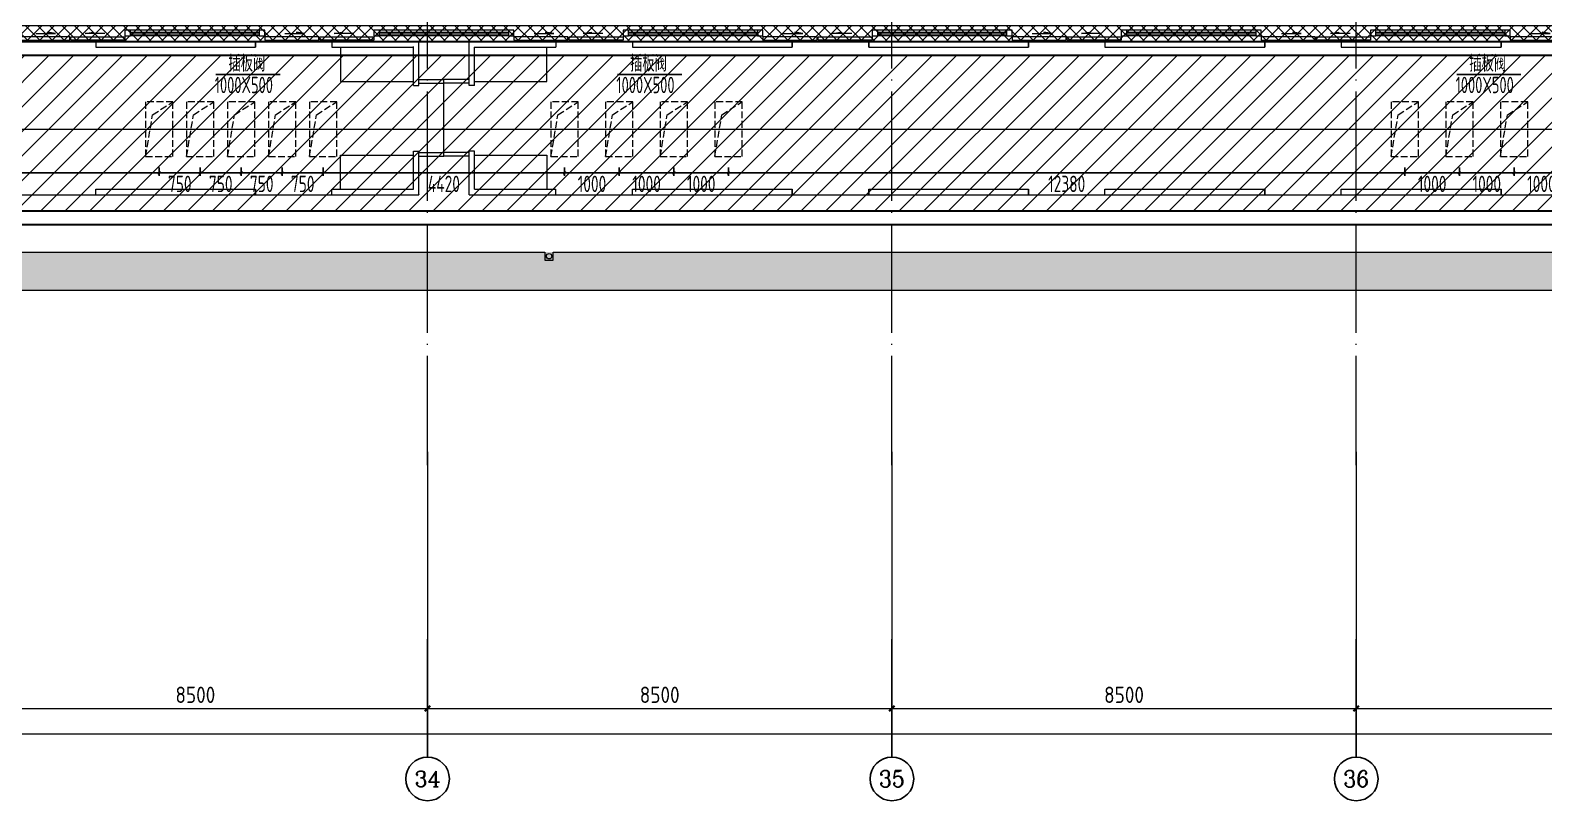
# Model space of a CAD drawing. Extents: x 4 to 13611208, y -605838 to 574722.
# Drawn here: x 13389125 to 13416830, y -28853 to -14750 of the extents above; entities that cross this region are included whole.
import ezdxf
from ezdxf.enums import TextEntityAlignment as Align

# ---------------------------------------------------------------- set-up
doc = ezdxf.new("R2010")
doc.units = 0
doc.header["$LTSCALE"] = 1000
doc.header["$MEASUREMENT"] = 0
doc.linetypes.add('DASH', pattern=[0.35, 0.25, -0.1])
doc.linetypes.add('DOTE', pattern=[2.42, 2, -0.2, 0.02, -0.2])
for name, color, linetype in [('AXIS', 3, 'Continuous'), ('AXIS_TEXT', 7, 'Continuous'), ('SDF-标注', 7, 'Continuous')]:
    doc.layers.add(name, color=color, linetype=linetype)
for name, color, linetype, lineweight in [('PSD', 8, 'Continuous', 5), ('SDF-风管', 3, 'Continuous', 20), ('STRAIN', 8, 'Continuous', 5), ('建筑底图', 8, 'Continuous', 13)]:
    doc.layers.add(name, color=color, linetype=linetype, lineweight=lineweight)
doc.styles.add('67', font='gbenor.shx', dxfattribs={"width": 0.7, "bigfont": 'hztxt.shx'})
doc.styles.add('_TCH_AXIS', font='COMPLEX', dxfattribs={"bigfont": 'GBCBIG'})
doc.styles.add('COMPLEX', font='hztxt_e.shx', dxfattribs={"width": 0.6, "bigfont": 'HZTXT.shx'})
doc.styles.add('DIM_FONT', font='gbenor.shx', dxfattribs={"bigfont": 'gbcbig.shx'})
doc.styles.add('du', font='gbenor.shx', dxfattribs={"width": 0.8, "bigfont": 'hztxt.shx'})
doc.dimstyles.new('67', dxfattribs={"dimscale": 100, "dimtxt": 3, "dimasz": 0.5, "dimexe": 0.5, "dimexo": 2, "dimgap": 0.5, "dimtad": 2, "dimdec": 0, "dimrnd": 5, "dimzin": 0, "dimdsep": 46, "dimtxsty": 'du', "dimblk": 'ARCHTICK', "dimcen": 0, "dimdle": 0.5, "dimclrd": 256, "dimclre": 256, "dimclrt": 256, "dimazin": 0, "dimtfac": 1, "dimtdec": 0, "dimtix": 1, "dimtmove": 2, "dimatfit": 3, "dimfxl": 100, "dimtolj": 1, "dimtzin": 0, "dimlwd": -1, "dimlwe": -1, "dimarcsym": 0})
doc.dimstyles.new('_TCH_ARCH&&100', dxfattribs={"dimtxt": 300, "dimasz": 100, "dimexe": 100, "dimexo": 100, "dimgap": 100, "dimtad": 1, "dimdec": 0, "dimzin": 0, "dimdsep": 46, "dimtxsty": 'DIM_FONT', "dimblk": 'ARCHTICK', "dimcen": 0.09, "dimclrd": 3, "dimclre": 3, "dimclrt": 7, "dimaunit": 1, "dimazin": 2, "dimtfac": 1, "dimtdec": 0, "dimtix": 1, "dimtmove": 2, "dimatfit": 3, "dimfxl": 1, "dimtolj": 1, "dimtzin": 0, "dimlwd": 18, "dimlwe": 18, "dimarcsym": 0})

# ---------------------------------------------------------------- blocks, each defined once
blk = doc.blocks.new('A$C6AAC3FDD')
at = {"layer": 'STRAIN'}
for p, q in [((70462, 2800), (92342, 2800)), ((86427, 2800), (86427, 2700)), ((89352, 2800), (89352, 2700)), ((89352, 2700), (89352, 2800)), ((90752, 2800), (90752, 2700)), ((92342, 2799), (92342, 2800)), ((92342, 2799), (92342, 2000)), ((93262, 2800), (115142, 2800)), ((93262, 2800), (93262, 2000)), ((94852, 2800), (94852, 2700)), ((96252, 2800), (96252, 2700)), ((99177, 2700), (99177, 2800)), ((99177, 2800), (99177, 2700)), ((100577, 2700), (100577, 2800)), ((100577, 2800), (100577, 2700)), ((103502, 2800), (103502, 2700)), ((103502, 2700), (103502, 2800)), ((104902, 2800), (104902, 2700)), ((107827, 2700), (107827, 2800)), ((107827, 2800), (107827, 2700)), ((109227, 2800), (109227, 2700)), ((112152, 2800), (112152, 2700)), ((112152, 2700), (112152, 2800)), ((86427, 2700), (89352, 2700)), ((90752, 2700), (92242, 2700)), ((90911, 2700), (90911, 2073)), ((92242, 2700), (92242, 2000)), ((92242, 2700), (92242, 2699)), ((92242, 2700), (92242, 2699)), ((93363, 2700), (93362, 2699)), ((93362, 2699), (93362, 2000)), ((93363, 2700), (94852, 2700)), ((94688, 2073), (94688, 2700)), ((96252, 2700), (99177, 2700)), ((100577, 2700), (103502, 2700)), ((104902, 2700), (107827, 2700)), ((109227, 2700), (112152, 2700)), ((90911, 2073), (92242, 2073)), ((92242, 2000), (92342, 2000)), ((92342, 2093), (92802, 2093)), ((92342, 2026), (92802, 2026)), ((93262, 2093), (92802, 2093)), ((92802, 2093), (92802, 691)), ((92802, 2093), (92802, 691)), ((92802, 2093), (92802, 691)), ((92802, 2093), (92802, 691)), ((93262, 2026), (92802, 2026)), ((93362, 2000), (93262, 2000)), ((93362, 2073), (94688, 2073)), ((94688, 2073), (94688, 2073)), ((90911, 727), (92242, 727)), ((90911, 100), (90911, 727)), ((92242, 800), (92242, 84)), ((92242, 800), (92342, 800)), ((92342, 800), (92342, 0)), ((92342, 758), (92802, 758)), ((92342, 691), (92802, 691)), ((93262, 758), (92802, 758)), ((93262, 691), (92802, 691)), ((93262, 800), (93262, 0)), ((93362, 800), (93262, 800)), ((93362, 800), (93362, 100)), ((93362, 727), (94688, 727)), ((94688, 727), (94688, 100)), ((94688, 727), (94688, 727)), ((86427, 100), (89352, 100)), ((86427, 0), (86427, 100)), ((89352, 0), (89352, 100)), ((89352, 100), (89352, 0)), ((90752, 100), (92242, 100)), ((90752, 0), (90752, 100)), ((93363, 100), (93362, 100)), ((93363, 84), (93362, 85)), ((93363, 100), (94852, 100)), ((94852, 0), (94852, 100)), ((96252, 100), (99177, 100)), ((96252, 0), (96252, 100)), ((99177, 100), (99177, 0)), ((99177, 0), (99177, 100)), ((100577, 100), (103502, 100)), ((100577, 100), (100577, 0)), ((100577, 0), (100577, 100)), ((103502, 0), (103502, 100)), ((103502, 100), (103502, 0)), ((104902, 100), (107827, 100)), ((104902, 0), (104902, 100)), ((107827, 100), (107827, 0)), ((107827, 0), (107827, 100)), ((109227, 100), (112152, 100)), ((109227, 0), (109227, 100)), ((112152, 0), (112152, 100)), ((112152, 100), (112152, 0)), ((70462, 0), (92342, 0)), ((93262, 0), (115143, 0))]:
    blk.add_line(p, q, dxfattribs=at)
blk = doc.blocks.new('新块')
at = {"layer": 'PSD', "color": 8}
for p, q in [((-1630, 60), (-1270, 60)), ((-1270, 60), (-1418, 34)), ((-1418, 34), (-1418, 60)), ((-730, 60), (-582, 34)), ((-370, 60), (-730, 60)), ((-582, 34), (-582, 60))]:
    blk.add_line(p, q, dxfattribs=at)
for points in [[(-2000, 180), (-1010, 180), (-1010, 120), (-2000, 120)], [(0, 180), (-990, 180), (-990, 120), (0, 120)]]:
    blk.add_lwpolyline(points, close=True, dxfattribs=at)
for points in [[(-1418, 34), (-1418, 60), (-1270, 60)], [(-582, 34), (-582, 60), (-730, 60)]]:
    blk.add_solid(points, dxfattribs=at)
blk = doc.blocks.new('PSD')
at = {"layer": 'PSD', "color": 8}
for p, q in [((90402, 4268), (88042, 4268)), ((88042, 4235), (90402, 4235)), ((88042, 4201), (90402, 4201)), ((90402, 4168), (88042, 4168)), ((94962, 4268), (92602, 4268)), ((92602, 4235), (94962, 4235)), ((92602, 4201), (94962, 4201)), ((94962, 4168), (92602, 4168)), ((99522, 4268), (97162, 4268)), ((97162, 4235), (99522, 4235)), ((97162, 4201), (99522, 4201)), ((99522, 4168), (97162, 4168)), ((104082, 4268), (101722, 4268)), ((101722, 4235), (104082, 4235)), ((101722, 4201), (104082, 4201)), ((104082, 4168), (101722, 4168)), ((108642, 4268), (106282, 4268)), ((106282, 4235), (108642, 4235)), ((106282, 4201), (108642, 4201)), ((108642, 4168), (106282, 4168)), ((113202, 4268), (110842, 4268)), ((110842, 4235), (113202, 4235)), ((110842, 4201), (113202, 4201)), ((113202, 4168), (110842, 4168))]:
    blk.add_line(p, q, dxfattribs=at)
for points in [[(88043, 4168), (87942, 4168), (87942, 4268), (88043, 4268)], [(90502, 4168), (90402, 4168), (90402, 4268), (90502, 4268)], [(92603, 4168), (92502, 4168), (92502, 4268), (92603, 4268)], [(95062, 4168), (94962, 4168), (94962, 4268), (95062, 4268)], [(97163, 4168), (97062, 4168), (97062, 4268), (97163, 4268)], [(99622, 4168), (99522, 4168), (99522, 4268), (99622, 4268)], [(101723, 4168), (101622, 4168), (101622, 4268), (101723, 4268)], [(104182, 4168), (104082, 4168), (104082, 4268), (104182, 4268)], [(106283, 4168), (106182, 4168), (106182, 4268), (106283, 4268)], [(108742, 4168), (108642, 4168), (108642, 4268), (108742, 4268)], [(110843, 4168), (110742, 4168), (110742, 4268), (110843, 4268)], [(113302, 4168), (113202, 4168), (113202, 4268), (113302, 4268)]]:
    blk.add_lwpolyline(points, close=True, dxfattribs=at)
at = {"color": 8, "xscale": -1}
for p in [(85942, 4168), (90502, 4168), (95062, 4168), (99622, 4168), (104182, 4168), (108742, 4168), (113302, 4168)]:
    blk.add_blockref('新块', p, dxfattribs=at)
blk = doc.blocks.new('_ArchTick')
at = {"color": 0, "linetype": 'ByBlock', "const_width": 0.4}
blk.add_lwpolyline([(-0.5, -0.5), (0.5, 0.5)], dxfattribs=at)
blk = doc.blocks.new('*D1322')
at = {"layer": 'AXIS', "color": 3, "lineweight": 18}
for p, q in [((13387897, -22465), (13387897, -27264)), ((13396397, -22465), (13396397, -27264)), ((13387897, -27164), (13396397, -27164))]:
    blk.add_line(p, q, dxfattribs=at)
at = {"layer": 'AXIS', "color": 3, "lineweight": 18, "xscale": 100, "yscale": 100, "zscale": 100, "rotation": 180}
blk.add_blockref('_ArchTick', (13387897, -27164), dxfattribs=at)
at = {"layer": 'AXIS', "color": 3, "lineweight": 18, "xscale": 100, "yscale": 100, "zscale": 100}
blk.add_blockref('_ArchTick', (13396397, -27164), dxfattribs=at)
at = {"layer": 'AXIS', "color": 7, "insert": (13392147, -26914), "char_height": 300, "attachment_point": 5, "style": 'DIM_FONT'}
blk.add_mtext('\\A1;8500', dxfattribs=at)
blk = doc.blocks.new('*D1321')
at = {"layer": 'AXIS', "color": 3, "lineweight": 18}
for p, q in [((13396397, -22465), (13396397, -27264)), ((13404897, -22465), (13404897, -27264)), ((13396397, -27164), (13404897, -27164))]:
    blk.add_line(p, q, dxfattribs=at)
at = {"layer": 'AXIS', "color": 3, "lineweight": 18, "xscale": 100, "yscale": 100, "zscale": 100, "rotation": 180}
blk.add_blockref('_ArchTick', (13396397, -27164), dxfattribs=at)
at = {"layer": 'AXIS', "color": 3, "lineweight": 18, "xscale": 100, "yscale": 100, "zscale": 100}
blk.add_blockref('_ArchTick', (13404897, -27164), dxfattribs=at)
at = {"layer": 'AXIS', "color": 7, "insert": (13400647, -26914), "char_height": 300, "attachment_point": 5, "style": 'DIM_FONT'}
blk.add_mtext('\\A1;8500', dxfattribs=at)
blk = doc.blocks.new('*D1330')
at = {"layer": 'AXIS', "color": 3, "lineweight": 18}
for p, q in [((13404897, -22465), (13404897, -27264)), ((13413397, -22465), (13413397, -27264)), ((13404897, -27164), (13413397, -27164))]:
    blk.add_line(p, q, dxfattribs=at)
at = {"layer": 'AXIS', "color": 3, "lineweight": 18, "xscale": 100, "yscale": 100, "zscale": 100, "rotation": 180}
blk.add_blockref('_ArchTick', (13404897, -27164), dxfattribs=at)
at = {"layer": 'AXIS', "color": 3, "lineweight": 18, "xscale": 100, "yscale": 100, "zscale": 100}
blk.add_blockref('_ArchTick', (13413397, -27164), dxfattribs=at)
at = {"layer": 'AXIS', "color": 7, "insert": (13409147, -26914), "char_height": 300, "attachment_point": 5, "style": 'DIM_FONT'}
blk.add_mtext('\\A1;8500', dxfattribs=at)
blk = doc.blocks.new('*D1329')
at = {"layer": 'AXIS', "color": 3, "lineweight": 18}
for p, q in [((13413397, -22465), (13413397, -27264)), ((13421897, -22465), (13421897, -27264)), ((13413397, -27164), (13421897, -27164))]:
    blk.add_line(p, q, dxfattribs=at)
at = {"layer": 'AXIS', "color": 3, "lineweight": 18, "xscale": 100, "yscale": 100, "zscale": 100, "rotation": 180}
blk.add_blockref('_ArchTick', (13413397, -27164), dxfattribs=at)
at = {"layer": 'AXIS', "color": 3, "lineweight": 18, "xscale": 100, "yscale": 100, "zscale": 100}
blk.add_blockref('_ArchTick', (13421897, -27164), dxfattribs=at)
at = {"layer": 'AXIS', "color": 7, "insert": (13417647, -26914), "char_height": 300, "attachment_point": 5, "style": 'DIM_FONT'}
blk.add_mtext('\\A1;8500', dxfattribs=at)
blk = doc.blocks.new('*D1318')
at = {"layer": 'AXIS', "color": 3, "lineweight": 18}
for p, q in [((13300397, -22465), (13300397, -27729)), ((13430397, -22465), (13430397, -27729)), ((13300397, -27629), (13430397, -27629))]:
    blk.add_line(p, q, dxfattribs=at)
at = {"layer": 'AXIS', "color": 3, "lineweight": 18, "xscale": 100, "yscale": 100, "zscale": 100, "rotation": 180}
blk.add_blockref('_ArchTick', (13300397, -27629), dxfattribs=at)
at = {"layer": 'AXIS', "color": 3, "lineweight": 18, "xscale": 100, "yscale": 100, "zscale": 100}
blk.add_blockref('_ArchTick', (13430397, -27629), dxfattribs=at)
at = {"layer": 'AXIS', "color": 7, "insert": (13365397, -27379), "char_height": 300, "attachment_point": 5, "style": 'DIM_FONT'}
blk.add_mtext('\\A1;130000', dxfattribs=at)
blk = doc.blocks.new('_AXISO')
blk.add_circle((0, 0), 0.5)
at = {"layer": 'AXIS_TEXT', "style": 'COMPLEX', "width": 1.041667}
blk.add_attdef('A', text='', height=0.56, dxfattribs=at).set_placement((-0.25, -0.28), (0.25, -0.28), align=Align.FIT)
blk = doc.blocks.new('*D630')
at = {"layer": 'SDF-标注', "ltscale": 0.5, "transparency": 16777216}
for p, q in [((13379057, -17362), (13391537, -17362)), ((13379107, -17260), (13379107, -17412)), ((13391487, -17260), (13391487, -17412))]:
    blk.add_line(p, q, dxfattribs=at)
at = {"layer": 'SDF-标注', "ltscale": 0.5, "transparency": 16777216, "xscale": 50, "yscale": 50, "zscale": 50, "rotation": 180}
blk.add_blockref('_ArchTick', (13379107, -17362), dxfattribs=at)
at = {"layer": 'SDF-标注', "ltscale": 0.5, "transparency": 16777216, "xscale": 50, "yscale": 50, "zscale": 50}
blk.add_blockref('_ArchTick', (13391487, -17362), dxfattribs=at)
at = {"layer": 'SDF-标注', "ltscale": 0.5, "transparency": 16777216, "insert": (13385297, -17562), "char_height": 300, "attachment_point": 5, "style": 'du'}
blk.add_mtext('\\A1;12380', dxfattribs=at)
blk = doc.blocks.new('*D631')
at = {"layer": 'SDF-标注', "ltscale": 0.5, "transparency": 16777216}
for p, q in [((13391437, -17362), (13392287, -17362)), ((13391487, -17260), (13391487, -17412)), ((13392237, -17260), (13392237, -17412))]:
    blk.add_line(p, q, dxfattribs=at)
at = {"layer": 'SDF-标注', "ltscale": 0.5, "transparency": 16777216, "xscale": 50, "yscale": 50, "zscale": 50, "rotation": 180}
blk.add_blockref('_ArchTick', (13391487, -17362), dxfattribs=at)
at = {"layer": 'SDF-标注', "ltscale": 0.5, "transparency": 16777216, "xscale": 50, "yscale": 50, "zscale": 50}
blk.add_blockref('_ArchTick', (13392237, -17362), dxfattribs=at)
at = {"layer": 'SDF-标注', "ltscale": 0.5, "transparency": 16777216, "insert": (13391862, -17562), "char_height": 300, "attachment_point": 5, "style": 'du'}
blk.add_mtext('\\A1;750', dxfattribs=at)
blk = doc.blocks.new('*D632')
at = {"layer": 'SDF-标注', "ltscale": 0.5, "transparency": 16777216}
for p, q in [((13392187, -17362), (13393037, -17362)), ((13392237, -17260), (13392237, -17412)), ((13392987, -17260), (13392987, -17412))]:
    blk.add_line(p, q, dxfattribs=at)
at = {"layer": 'SDF-标注', "ltscale": 0.5, "transparency": 16777216, "xscale": 50, "yscale": 50, "zscale": 50, "rotation": 180}
blk.add_blockref('_ArchTick', (13392237, -17362), dxfattribs=at)
at = {"layer": 'SDF-标注', "ltscale": 0.5, "transparency": 16777216, "xscale": 50, "yscale": 50, "zscale": 50}
blk.add_blockref('_ArchTick', (13392987, -17362), dxfattribs=at)
at = {"layer": 'SDF-标注', "ltscale": 0.5, "transparency": 16777216, "insert": (13392612, -17562), "char_height": 300, "attachment_point": 5, "style": 'du'}
blk.add_mtext('\\A1;750', dxfattribs=at)
blk = doc.blocks.new('*D633')
at = {"layer": 'SDF-标注', "ltscale": 0.5, "transparency": 16777216}
for p, q in [((13392937, -17362), (13393787, -17362)), ((13392987, -17260), (13392987, -17412)), ((13393737, -17260), (13393737, -17412))]:
    blk.add_line(p, q, dxfattribs=at)
at = {"layer": 'SDF-标注', "ltscale": 0.5, "transparency": 16777216, "xscale": 50, "yscale": 50, "zscale": 50, "rotation": 180}
blk.add_blockref('_ArchTick', (13392987, -17362), dxfattribs=at)
at = {"layer": 'SDF-标注', "ltscale": 0.5, "transparency": 16777216, "xscale": 50, "yscale": 50, "zscale": 50}
blk.add_blockref('_ArchTick', (13393737, -17362), dxfattribs=at)
at = {"layer": 'SDF-标注', "ltscale": 0.5, "transparency": 16777216, "insert": (13393362, -17562), "char_height": 300, "attachment_point": 5, "style": 'du'}
blk.add_mtext('\\A1;750', dxfattribs=at)
blk = doc.blocks.new('*D634')
at = {"layer": 'SDF-标注', "ltscale": 0.5, "transparency": 16777216}
for p, q in [((13393687, -17362), (13394537, -17362)), ((13393737, -17260), (13393737, -17412)), ((13394487, -17260), (13394487, -17412))]:
    blk.add_line(p, q, dxfattribs=at)
at = {"layer": 'SDF-标注', "ltscale": 0.5, "transparency": 16777216, "xscale": 50, "yscale": 50, "zscale": 50, "rotation": 180}
blk.add_blockref('_ArchTick', (13393737, -17362), dxfattribs=at)
at = {"layer": 'SDF-标注', "ltscale": 0.5, "transparency": 16777216, "xscale": 50, "yscale": 50, "zscale": 50}
blk.add_blockref('_ArchTick', (13394487, -17362), dxfattribs=at)
at = {"layer": 'SDF-标注', "ltscale": 0.5, "transparency": 16777216, "insert": (13394112, -17562), "char_height": 300, "attachment_point": 5, "style": 'du'}
blk.add_mtext('\\A1;750', dxfattribs=at)
blk = doc.blocks.new('*D635')
at = {"layer": 'SDF-标注', "ltscale": 0.5, "transparency": 16777216}
for p, q in [((13394437, -17362), (13398957, -17362)), ((13394487, -17260), (13394487, -17412)), ((13398907, -17260), (13398907, -17412))]:
    blk.add_line(p, q, dxfattribs=at)
at = {"layer": 'SDF-标注', "ltscale": 0.5, "transparency": 16777216, "xscale": 50, "yscale": 50, "zscale": 50, "rotation": 180}
blk.add_blockref('_ArchTick', (13394487, -17362), dxfattribs=at)
at = {"layer": 'SDF-标注', "ltscale": 0.5, "transparency": 16777216, "xscale": 50, "yscale": 50, "zscale": 50}
blk.add_blockref('_ArchTick', (13398907, -17362), dxfattribs=at)
at = {"layer": 'SDF-标注', "ltscale": 0.5, "transparency": 16777216, "insert": (13396697, -17562), "char_height": 300, "attachment_point": 5, "style": 'du'}
blk.add_mtext('\\A1;4420', dxfattribs=at)
blk = doc.blocks.new('*D636')
at = {"layer": 'SDF-标注', "ltscale": 0.5, "transparency": 16777216}
for p, q in [((13398857, -17362), (13399957, -17362)), ((13398907, -17260), (13398907, -17412)), ((13399907, -17260), (13399907, -17412))]:
    blk.add_line(p, q, dxfattribs=at)
at = {"layer": 'SDF-标注', "ltscale": 0.5, "transparency": 16777216, "xscale": 50, "yscale": 50, "zscale": 50, "rotation": 180}
blk.add_blockref('_ArchTick', (13398907, -17362), dxfattribs=at)
at = {"layer": 'SDF-标注', "ltscale": 0.5, "transparency": 16777216, "xscale": 50, "yscale": 50, "zscale": 50}
blk.add_blockref('_ArchTick', (13399907, -17362), dxfattribs=at)
at = {"layer": 'SDF-标注', "ltscale": 0.5, "transparency": 16777216, "insert": (13399407, -17562), "char_height": 300, "attachment_point": 5, "style": 'du'}
blk.add_mtext('\\A1;1000', dxfattribs=at)
blk = doc.blocks.new('*D637')
at = {"layer": 'SDF-标注', "ltscale": 0.5, "transparency": 16777216}
for p, q in [((13399857, -17362), (13400957, -17362)), ((13399907, -17260), (13399907, -17412)), ((13400907, -17260), (13400907, -17412))]:
    blk.add_line(p, q, dxfattribs=at)
at = {"layer": 'SDF-标注', "ltscale": 0.5, "transparency": 16777216, "xscale": 50, "yscale": 50, "zscale": 50, "rotation": 180}
blk.add_blockref('_ArchTick', (13399907, -17362), dxfattribs=at)
at = {"layer": 'SDF-标注', "ltscale": 0.5, "transparency": 16777216, "xscale": 50, "yscale": 50, "zscale": 50}
blk.add_blockref('_ArchTick', (13400907, -17362), dxfattribs=at)
at = {"layer": 'SDF-标注', "ltscale": 0.5, "transparency": 16777216, "insert": (13400407, -17562), "char_height": 300, "attachment_point": 5, "style": 'du'}
blk.add_mtext('\\A1;1000', dxfattribs=at)
blk = doc.blocks.new('*D638')
at = {"layer": 'SDF-标注', "ltscale": 0.5, "transparency": 16777216}
for p, q in [((13400857, -17362), (13401957, -17362)), ((13400907, -17260), (13400907, -17412)), ((13401907, -17260), (13401907, -17412))]:
    blk.add_line(p, q, dxfattribs=at)
at = {"layer": 'SDF-标注', "ltscale": 0.5, "transparency": 16777216, "xscale": 50, "yscale": 50, "zscale": 50, "rotation": 180}
blk.add_blockref('_ArchTick', (13400907, -17362), dxfattribs=at)
at = {"layer": 'SDF-标注', "ltscale": 0.5, "transparency": 16777216, "xscale": 50, "yscale": 50, "zscale": 50}
blk.add_blockref('_ArchTick', (13401907, -17362), dxfattribs=at)
at = {"layer": 'SDF-标注', "ltscale": 0.5, "transparency": 16777216, "insert": (13401407, -17562), "char_height": 300, "attachment_point": 5, "style": 'du'}
blk.add_mtext('\\A1;1000', dxfattribs=at)
blk = doc.blocks.new('*D639')
at = {"layer": 'SDF-标注', "ltscale": 0.5, "transparency": 16777216}
for p, q in [((13401857, -17362), (13414337, -17362)), ((13401907, -17260), (13401907, -17412)), ((13414287, -17260), (13414287, -17412))]:
    blk.add_line(p, q, dxfattribs=at)
at = {"layer": 'SDF-标注', "ltscale": 0.5, "transparency": 16777216, "xscale": 50, "yscale": 50, "zscale": 50, "rotation": 180}
blk.add_blockref('_ArchTick', (13401907, -17362), dxfattribs=at)
at = {"layer": 'SDF-标注', "ltscale": 0.5, "transparency": 16777216, "xscale": 50, "yscale": 50, "zscale": 50}
blk.add_blockref('_ArchTick', (13414287, -17362), dxfattribs=at)
at = {"layer": 'SDF-标注', "ltscale": 0.5, "transparency": 16777216, "insert": (13408097, -17562), "char_height": 300, "attachment_point": 5, "style": 'du'}
blk.add_mtext('\\A1;12380', dxfattribs=at)
blk = doc.blocks.new('*D640')
at = {"layer": 'SDF-标注', "ltscale": 0.5, "transparency": 16777216}
for p, q in [((13414237, -17362), (13415337, -17362)), ((13414287, -17260), (13414287, -17412)), ((13415287, -17260), (13415287, -17412))]:
    blk.add_line(p, q, dxfattribs=at)
at = {"layer": 'SDF-标注', "ltscale": 0.5, "transparency": 16777216, "xscale": 50, "yscale": 50, "zscale": 50, "rotation": 180}
blk.add_blockref('_ArchTick', (13414287, -17362), dxfattribs=at)
at = {"layer": 'SDF-标注', "ltscale": 0.5, "transparency": 16777216, "xscale": 50, "yscale": 50, "zscale": 50}
blk.add_blockref('_ArchTick', (13415287, -17362), dxfattribs=at)
at = {"layer": 'SDF-标注', "ltscale": 0.5, "transparency": 16777216, "insert": (13414787, -17562), "char_height": 300, "attachment_point": 5, "style": 'du'}
blk.add_mtext('\\A1;1000', dxfattribs=at)
blk = doc.blocks.new('*D641')
at = {"layer": 'SDF-标注', "ltscale": 0.5, "transparency": 16777216}
for p, q in [((13415237, -17362), (13416337, -17362)), ((13415287, -17260), (13415287, -17412)), ((13416287, -17260), (13416287, -17412))]:
    blk.add_line(p, q, dxfattribs=at)
at = {"layer": 'SDF-标注', "ltscale": 0.5, "transparency": 16777216, "xscale": 50, "yscale": 50, "zscale": 50, "rotation": 180}
blk.add_blockref('_ArchTick', (13415287, -17362), dxfattribs=at)
at = {"layer": 'SDF-标注', "ltscale": 0.5, "transparency": 16777216, "xscale": 50, "yscale": 50, "zscale": 50}
blk.add_blockref('_ArchTick', (13416287, -17362), dxfattribs=at)
at = {"layer": 'SDF-标注', "ltscale": 0.5, "transparency": 16777216, "insert": (13415787, -17562), "char_height": 300, "attachment_point": 5, "style": 'du'}
blk.add_mtext('\\A1;1000', dxfattribs=at)
blk = doc.blocks.new('*D642')
at = {"layer": 'SDF-标注', "ltscale": 0.5, "transparency": 16777216}
for p, q in [((13416237, -17362), (13417337, -17362)), ((13416287, -17260), (13416287, -17412)), ((13417287, -17260), (13417287, -17412))]:
    blk.add_line(p, q, dxfattribs=at)
at = {"layer": 'SDF-标注', "ltscale": 0.5, "transparency": 16777216, "xscale": 50, "yscale": 50, "zscale": 50, "rotation": 180}
blk.add_blockref('_ArchTick', (13416287, -17362), dxfattribs=at)
at = {"layer": 'SDF-标注', "ltscale": 0.5, "transparency": 16777216, "xscale": 50, "yscale": 50, "zscale": 50}
blk.add_blockref('_ArchTick', (13417287, -17362), dxfattribs=at)
at = {"layer": 'SDF-标注', "ltscale": 0.5, "transparency": 16777216, "insert": (13416787, -17562), "char_height": 300, "attachment_point": 5, "style": 'du'}
blk.add_mtext('\\A1;1000', dxfattribs=at)
blk = doc.blocks.new('A$C321F08AF')
at = {"layer": '建筑底图', "color": 0, "linetype": 'DASH', "ltscale": 0.5}
for points in [[(17340, -2450), (17340, -3450), (17840, -3450), (17840, -2450)], [(18090, -2450), (18090, -3450), (18590, -3450), (18590, -2450)], [(18840, -2450), (18840, -3450), (19340, -3450), (19340, -2450)], [(19590, -2450), (19590, -3450), (20090, -3450), (20090, -2450)], [(20340, -2450), (20340, -3450), (20840, -3450), (20840, -2450)], [(24760, -2450), (24760, -3450), (25260, -3450), (25260, -2450)], [(25760, -2450), (25760, -3450), (26260, -3450), (26260, -2450)], [(26760, -2450), (26760, -3450), (27260, -3450), (27260, -2450)], [(27760, -2450), (27760, -3450), (28260, -3450), (28260, -2450)], [(40140, -2450), (40140, -3450), (40640, -3450), (40640, -2450)], [(41140, -2450), (41140, -3450), (41640, -3450), (41640, -2450)], [(42140, -2450), (42140, -3450), (42640, -3450), (42640, -2450)]]:
    blk.add_lwpolyline(points, close=True, dxfattribs=at)
for points in [[(17340, -3450), (17467, -2686), (17840, -2450)], [(18090, -3450), (18217, -2686), (18590, -2450)], [(18840, -3450), (18967, -2686), (19340, -2450)], [(19590, -3450), (19717, -2686), (20090, -2450)], [(20340, -3450), (20467, -2686), (20840, -2450)], [(24760, -3450), (24887, -2686), (25260, -2450)], [(25760, -3450), (25887, -2686), (26260, -2450)], [(26760, -3450), (26887, -2686), (27260, -2450)], [(27760, -3450), (27887, -2686), (28260, -2450)], [(40140, -3450), (40267, -2686), (40640, -2450)], [(41140, -3450), (41267, -2686), (41640, -2450)], [(42140, -3450), (42267, -2686), (42640, -2450)]]:
    blk.add_lwpolyline(points, dxfattribs=at)

msp = doc.modelspace()

# ---------------------------------------------------------------- hatches: boundary and pattern name
at = {"layer": '建筑底图'}
h = msp.add_hatch(dxfattribs=at)
h.set_pattern_fill('钢筋混凝土', color=8, scale=100, style=0)
h.set_pattern_definition([(45, (793255.26, 9e-08), (-176.7766953, 176.7766953), []), (50, (793255.26, 9e-08), (717.260183, -62.752135), [75, -825]), (355, (793255.26, 9e-08), (-138.751334, 752.192134), [60, -660]), (100.4514, (793315, -5.2), (578.50938, 689.439542), [63.74019, -701.14211]), (46.1842, (793255.26, 200), (1067.24105, -165.519014), [112.5, -1237.5]), (96.6356, (793344.2, 186.2), (934.662706, 974.11787), [95.61029, -1051.713]), (351.1842, (793255.3, 200), (934.661945, 974.1186), [90, -990]), (21, (793355.26, 150), (596.907052, -402.61889), [75, -825]), (326, (793355.26, 150), (243.31533, 725.150045), [60, -660]), (71.4514, (793405, 116.45), (840.22263, 322.530497), [63.74019, -701.14211]), (37.5, (793255.26, 9e-08), (12.1598553, 332.893854), [0, -652, 0, -670, 0, -662.5]), (7.5, (793255.26, 9e-08), (263.069537, 394.411712), [0, -382, 0, -637, 0, -252.5]), (327.5, (793032.26, 9e-08), (533.822436, -22.554872), [0, -250, 0, -780, 0, -1035]), (317.5, (792932.26, 9e-08), (583.18617, 100.104982), [0, -325, 0, -518, 0, -735])])
h.paths.add_polyline_path([(13122497.4, -13710.3), (13121697.4, -13710.3), (13121697.4, -15460.3), (13121787.4, -17303.4), (13122586.5, -17265.7), (13122497.4, -15440.7)])
h.paths.add_polyline_path([(13121697.4, -4210.3), (13122497.4, -4210.3), (13122497.4, -2478.9), (13122573.5, -843.5), (13121774.4, -806.3), (13121697.4, -2460.3)])
h.paths.add_polyline_path([(13168947.4, -21010.3), (13168947.4, -21710.3), (13207597.4, -21710.3), (13207597.4, -20160.3), (13281197.4, -20160.3), (13281197.4, -19460.3), (13206897.4, -19460.3), (13206897.4, -21010.3)])
h.paths.add_polyline_path([(13168947.4, 3789.7), (13168947.4, 3089.7), (13206897.4, 3089.7), (13206897.4, 1539.7), (13281197.4, 1539.7), (13281197.4, 2239.7), (13207597.4, 2239.7), (13207597.4, 3789.7)])
h.paths.add_polyline_path([(13473697.4, -4551.4), (13472897.4, -4551.4), (13472897.4, -13160.3), (13473697.4, -13160.3)])
h.paths.add_polyline_path([(13473697.4, 2261.9), (13472897.4, 2261.9), (13472897.4, 2248.6), (13473697.4, 2248.6)])
h.paths.add_polyline_path([(13354022.4, 889.7), (13354022.4, 1039.7), (13354172.4, 1039.7), (13354172.4, 889.7), (13376672.4, 889.7), (13376672.4, 1039.7), (13376822.4, 1039.7), (13376822.4, 889.7), (13398547.4, 889.7), (13398547.4, 1039.7), (13398697.4, 1039.7), (13398697.4, 889.7), (13422497.4, 889.7), (13422497.4, 1089.7), (13453297.4, 1089.7), (13453297.4, 1789.7), (13421797.4, 1789.7), (13421797.4, 1589.7), (13349146.3, 1589.7), (13349146.3, 889.7)])
h.paths.add_polyline_path([(13332922.4, 889.7), (13332922.4, 1039.7), (13333072.4, 1039.7), (13333072.4, 889.7), (13349146.3, 889.7), (13349146.3, 1589.7), (13311597.4, 1589.7), (13311597.4, 889.7)])
h.paths.add_polyline_path([(13332922.4, -18960.3), (13332922.4, -18810.3), (13311597.4, -18810.3), (13311597.4, -19510.3), (13349146.3, -19510.3), (13349146.3, -18810.3), (13333072.4, -18810.3), (13333072.4, -18960.3)])
h.paths.add_polyline_path([(13376672.4, -18960.3), (13376672.4, -18810.3), (13354172.4, -18810.3), (13354172.4, -18960.3), (13354022.4, -18960.3), (13354022.4, -18810.3), (13349146.3, -18810.3), (13349146.3, -19510.3), (13438197.4, -19510.3), (13438197.4, -19710.3), (13453297.4, -19710.3), (13453297.4, -19010.3), (13438897.4, -19010.3), (13438897.4, -18810.3), (13436422.6, -18810.3), (13436422.6, -18960.3), (13436272.6, -18960.3), (13436272.6, -18810.3), (13433472, -18810.3), (13433472, -18960.3), (13433322, -18960.3), (13433322, -18810.3), (13430973.4, -18810.3), (13430973.4, -18960.3), (13430823.4, -18960.3), (13430823.4, -18810.3), (13420572.4, -18810.3), (13420572.4, -18960.3), (13420422.4, -18960.3), (13420422.4, -18810.3), (13376822.4, -18810.3), (13376822.4, -18960.3)])
at = {"layer": '建筑底图', "lineweight": -3}
h = msp.add_hatch(dxfattribs=at)
h.set_pattern_fill('ANSI37', color=8, scale=100, style=0)
h.set_pattern_definition([(45, (793255.26, 9e-08), (-112.2532016, 112.2532015), []), (135, (793255.26, 9e-08), (-112.2532015, -112.2532016), [])])
h.paths.add_polyline_path([(13305897.4, -11960.3), (13305897.4, -14660.3), (13441897.4, -14660.3), (13441897.4, -11960.3), (13442397.4, -11960.3), (13442397.4, -14960.3), (13305397.4, -14960.3), (13305397.4, -11960.3)])
at = {"layer": '建筑底图', "linetype": 'DASH'}
h = msp.add_hatch(dxfattribs=at)
h.set_pattern_fill('ANSI31', color=8, scale=200, style=0)
h.set_pattern_definition([(45, (793255.26, 9e-08), (-224.506403, 224.506403), [])])
h.paths.add_polyline_path([(13274397.4, -15210.3), (13455372.4, -15210.3), (13455372.4, -18060.3), (13274397.4, -18060.3)])

# ---------------------------------------------------------------- linework, layer by layer
at = {"layer": 'AXIS'}
for p, q in [((13396397.4, -25898), (13396397.4, -28052.5)), ((13404897.4, -25898), (13404897.4, -28052.5)), ((13413397.4, -25898), (13413397.4, -28052.5))]:
    msp.add_line(p, q, dxfattribs=at)
at = {"layer": 'SDF-标注', "ltscale": 0.5}
for p, q in [((13392523.4, -15560.8), (13393698.7, -15560.8)), ((13399875.1, -15560.8), (13401050.4, -15560.8)), ((13415237.7, -15560.8), (13416413, -15560.8))]:
    msp.add_line(p, q, dxfattribs=at)
at = {"layer": 'SDF-风管', "const_width": 35}
for points, elevation in [([(13455221.7, -14959.3), (13455622.1, -14959.3), (13455622.1, -18310.3), (13310397.1, -18310.3), (13310397.1, -18960.3), (13270747.1, -18960.3), (13270747.1, -14960.5)], 8250), ([(13271322.1, -15210.3), (13270997.1, -15210.3), (13270997.1, -18710.3), (13310147.1, -18710.3), (13310147.1, -18060.3), (13455372.1, -18060.3), (13455372.1, -15210.3), (13455221.7, -15210.3)], 4115), ([(13426247.5, -15210.3), (13321547.3, -15210.3)], 8250)]:
    msp.add_lwpolyline(points, dxfattribs=dict(at, elevation=elevation))
msp.add_lwpolyline([(13321547.3, -14960.2), (13426247.5, -14960.2)], dxfattribs=at)
at = {"layer": '建筑底图', "color": 8, "linetype": 'DOTE'}
for p, q in [((13396397.4, -22710.3), (13396397.4, 3889.7)), ((13404897.4, -22710.3), (13404897.4, 3889.7)), ((13413397.4, -22710.3), (13413397.4, 3889.7)), ((13376822.4, -18810.3), (13398547.4, -18810.3)), ((13398697.4, -18810.3), (13420422.4, -18810.3))]:
    msp.add_line(p, q, dxfattribs=at)
at = {"layer": '建筑底图', "color": 8, "linetype": 'DASH'}
for p, q in [((13270997.4, -14960.3), (13455622.4, -14960.3)), ((13270997.4, -15210.3), (13455372.4, -15210.3)), ((13310147.4, -18060.3), (13455372.4, -18060.3)), ((13310397.4, -18310.3), (13455622.4, -18310.3))]:
    msp.add_line(p, q, dxfattribs=at)
at = {"layer": '建筑底图', "color": 8}
for p, q in [((13443897.4, -14960.3), (13303897.4, -14960.3)), ((13376822.4, -18810.3), (13398547.4, -18810.3)), ((13398697.4, -18810.3), (13420422.4, -18810.3)), ((13311597.4, -19510.3), (13438197.4, -19510.3))]:
    msp.add_line(p, q, dxfattribs=at)
msp.add_lwpolyline([(13305897.4, -11960.3), (13305897.4, -14660.3), (13441897.4, -14660.3), (13441897.4, -11960.3), (13442397.4, -11960.3), (13442397.4, -14960.3), (13305397.4, -14960.3), (13305397.4, -11960.3)], close=True, dxfattribs=at)
at = {"layer": '建筑底图', "color": 8, "ltscale": 0.1, "flags": 128}
msp.add_lwpolyline([(13251043.5, -16560.3), (13468504, -16560.3)], dxfattribs=at)
at = {"layer": '建筑底图', "color": 8}
msp.add_lwpolyline([(13398547.4, -18810.3), (13398547.4, -18960.3), (13398697.4, -18960.3), (13398697.4, -18810.3)], dxfattribs=at)
msp.add_circle((13398622.4, -18885.3), 50, dxfattribs=at)

# ---------------------------------------------------------------- block references
at = {"layer": 'AXIS'}
ref = msp.add_blockref('_AXISO', (13396397.4, -28452.5), dxfattribs=dict(at, xscale=800, yscale=800, zscale=2400))
ref.add_attrib('A', '34', dxfattribs={"layer": 'AXIS_TEXT', "height": 288.12, "style": '_TCH_AXIS'}).set_placement((13396157.3, -28596.6), (13396637.5, -28596.6), align=Align.FIT)
ref = msp.add_blockref('_AXISO', (13404897.4, -28452.5), dxfattribs=dict(at, xscale=800, yscale=800, zscale=2400))
ref.add_attrib('A', '35', dxfattribs={"layer": 'AXIS_TEXT', "height": 300.65, "style": '_TCH_AXIS'}).set_placement((13404661.1, -28602.8), (13405133.6, -28602.8), align=Align.FIT)
ref = msp.add_blockref('_AXISO', (13413397.4, -28452.5), dxfattribs=dict(at, xscale=800, yscale=800, zscale=2400))
ref.add_attrib('A', '36', dxfattribs={"layer": 'AXIS_TEXT', "height": 300.65, "style": '_TCH_AXIS'}).set_placement((13413161.1, -28602.8), (13413633.6, -28602.8), align=Align.FIT)
at = {"layer": 'SDF-标注', "ltscale": 0.5}
msp.add_blockref('A$C321F08AF', (13373897.1, -13610.3), dxfattribs=at)
at = {"layer": '建筑底图', "color": 8, "xscale": -1, "rotation": 180}
msp.add_blockref('PSD', (13302915, -10582.2), dxfattribs=at)
at = {"layer": '建筑底图', "color": 8, "ltscale": 10, "xscale": -1, "rotation": 180}
msp.add_blockref('A$C6AAC3FDD', (13303895.9, -14960.3), dxfattribs=at)

# ---------------------------------------------------------------- texts
at = {"layer": 'SDF-标注', "ltscale": 0.5, "style": '67', "width": 0.75}
for s, p in [('插板阀', (13392752.5, -15507)), ('插板阀', (13400104.2, -15507)), ('插板阀', (13415466.8, -15507)), ('1000X500', (13392502.1, -15901.7)), ('1000X500', (13399853.8, -15901.7)), ('1000X500', (13415216.4, -15901.7))]:
    msp.add_text(s, height=300, dxfattribs=at).set_placement(p)

# ---------------------------------------------------------------- dimensions: what is measured, and where the dimension line sits
at = {"layer": 'AXIS'}
for p1, p2, distance, picture, middle in [((13300397.4, -22365.2), (13430397.4, -22365.2), -5263.8, '*D1318', (13365397.4, -27379)), ((13387897.4, -22365.2), (13396397.4, -22365.2), -4799.2, '*D1322', (13392147.4, -26914.5)), ((13396397.4, -22365.2), (13404897.4, -22365.2), -4799.2, '*D1321', (13400647.4, -26914.5)), ((13404897.4, -22365.2), (13413397.4, -22365.2), -4799.2, '*D1330', (13409147.4, -26914.5)), ((13413397.4, -22365.2), (13421897.4, -22365.2), -4799.2, '*D1329', (13417647.4, -26914.5))]:
    dim = msp.add_aligned_dim(p1=p1, p2=p2, distance=distance, dimstyle='_TCH_ARCH&&100', dxfattribs=at)
    dim.commit()
    dim.dimension.update_dxf_attribs({"geometry": picture, "text_midpoint": middle})
at = {"layer": 'SDF-标注', "ltscale": 0.5}
for base, p1, p2, picture, middle in [((13391487.1, -17361.8), (13379107.1, -17060.3), (13391487.1, -17060.3), '*D630', (13385297.1, -17561.8)), ((13392237.1, -17361.8), (13391487.1, -17060.3), (13392237.1, -17060.3), '*D631', (13391862.1, -17561.8)), ((13392987.1, -17361.8), (13392237.1, -17060.3), (13392987.1, -17060.3), '*D632', (13392612.1, -17561.8)), ((13393737.1, -17361.8), (13392987.1, -17060.3), (13393737.1, -17060.3), '*D633', (13393362.1, -17561.8)), ((13394487.1, -17361.8), (13393737.1, -17060.3), (13394487.1, -17060.3), '*D634', (13394112.1, -17561.8)), ((13398907.1, -17361.8), (13394487.1, -17060.3), (13398907.1, -17060.3), '*D635', (13396697.1, -17561.8)), ((13399907.1, -17361.8), (13398907.1, -17060.3), (13399907.1, -17060.3), '*D636', (13399407.1, -17561.8)), ((13400907.1, -17361.8), (13399907.1, -17060.3), (13400907.1, -17060.3), '*D637', (13400407.1, -17561.8)), ((13401907.1, -17361.8), (13400907.1, -17060.3), (13401907.1, -17060.3), '*D638', (13401407.1, -17561.8)), ((13414287.1, -17361.8), (13401907.1, -17060.3), (13414287.1, -17060.3), '*D639', (13408097.1, -17561.8)), ((13415287.1, -17361.8), (13414287.1, -17060.3), (13415287.1, -17060.3), '*D640', (13414787.1, -17561.8)), ((13416287.1, -17361.8), (13415287.1, -17060.3), (13416287.1, -17060.3), '*D641', (13415787.1, -17561.8)), ((13417287.1, -17361.8), (13416287.1, -17060.3), (13417287.1, -17060.3), '*D642', (13416787.1, -17561.8))]:
    dim = msp.add_linear_dim(base=base, p1=p1, p2=p2, dimstyle='67', dxfattribs=at)
    dim.commit()
    dim.dimension.update_dxf_attribs({"geometry": picture, "text_midpoint": middle})

doc.saveas('drawing.dxf')
